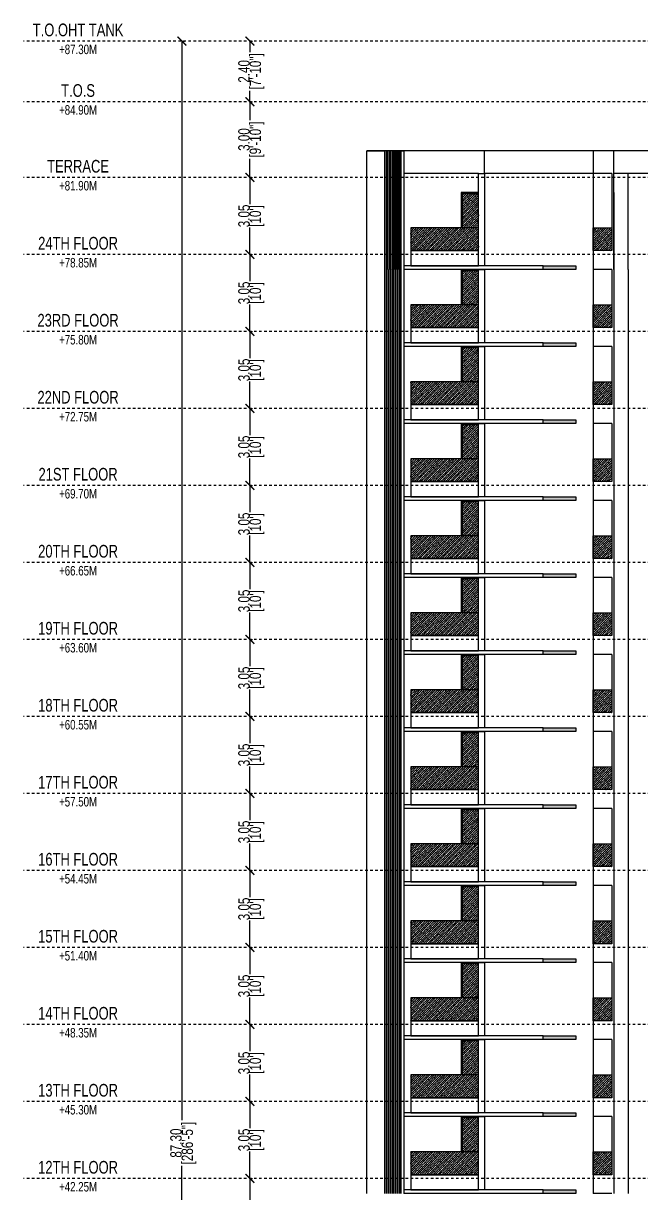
# Model space of a CAD drawing. Header units: metres. Extents: x 0 to 2611, y 0 to 3637.
# Drawn here: x 2499.73 to 2524.21, y 3257.61 to 3303.96 of the extents above; entities that cross this region are included whole.
import ezdxf

# ---------------------------------------------------------------- set-up
doc = ezdxf.new("R2010")
doc.units = ezdxf.units.M
doc.header["$LTSCALE"] = 0.1
doc.linetypes.add('ACAD_ISO04W100', pattern=[30, 24, -3, 0, -3])
for name, color, linetype in [('D-Outside text', 18, 'Continuous'), ('Dimensions', 8, 'Continuous'), ('Floor lvl', 250, 'ACAD_ISO04W100'), ('S- Slab hatch2', 161, 'Continuous'), ('S- Structure', 14, 'Continuous'), ('S-Ele2', 214, 'Continuous'), ('S-Ele3', 215, 'Continuous'), ('X-Lightest', 211, 'Continuous')]:
    doc.layers.add(name, color=color, linetype=linetype)
doc.layers.add('PLAN', color=7, linetype='Continuous', lineweight=40)
doc.styles.add('TEXT', font='swisscl.ttf')
doc.dimstyles.new('M & FT', dxfattribs={"dimtxt": 0.45, "dimasz": 0.35, "dimexe": 0.1, "dimexo": 0, "dimgap": 0, "dimtad": 0, "dimzin": 0, "dimdsep": 46, "dimtxsty": 'TEXT', "dimblk": 'ARCHTICK', "dimcen": 0.09, "dimclrd": 256, "dimclre": 256, "dimclrt": 256, "dimadec": 0, "dimazin": 0, "dimtfac": 1, "dimtofl": 0, "dimtmove": 1, "dimatfit": 3, "dimldrblk": 'OPEN90', "dimfxl": 1, "dimtolj": 1, "dimtzin": 0, "dimarcsym": 0})
pattern_1 = [(45, (0, -39.65), (-0.088388348, 0.088388348), []), (45, (0.08839, -39.65), (-0.088388348, 0.088388348), [0.15625, -0.03125, 0, -0.03125])]
pattern_2 = [(45, (466.8519, 2542.5641), (-0.088388348, 0.088388348), []), (45, (466.9403, 2542.5641), (-0.088388348, 0.088388348), [0.15625, -0.03125, 0, -0.03125])]

# ---------------------------------------------------------------- blocks, each defined once
blk = doc.blocks.new('SECTION ELE')
at = {"layer": 'S- Slab hatch2'}
h = blk.add_hatch(color=256, dxfattribs=at)
h.dxf.hatch_style = 1
h.paths.add_polyline_path([(2054.749, 712.141), (2053.461, 712.141), (2053.461, 711.991), (2054.749, 711.991)])
at = {"layer": 'S-Ele3'}
h = blk.add_hatch(dxfattribs=at)
h.set_pattern_fill('ANSI35', color=256, scale=0.5)
h.set_pattern_definition(pattern_1)
h.paths.add_polyline_path([(2050.897, 714.991), (2050.259, 714.991), (2050.259, 713.641), (2050.897, 713.641)])
h = blk.add_hatch(dxfattribs=at)
h.set_pattern_fill('ANSI35', color=256, scale=0.5)
h.set_pattern_definition(pattern_1)
h.paths.add_polyline_path([(2050.897, 713.641), (2048.214, 713.641), (2048.214, 712.741), (2050.897, 712.741)])
h = blk.add_hatch(dxfattribs=at)
h.set_pattern_fill('ANSI35', color=256, scale=0.5)
h.set_pattern_definition(pattern_1)
h.paths.add_polyline_path([(2056.175, 713.641), (2055.44, 713.641), (2055.44, 712.741), (2056.175, 712.741)])
at = {"layer": 'X-Lightest'}
h = blk.add_hatch(dxfattribs=at)
h.set_pattern_fill('ANSI32', color=256, scale=0.25, angle=45)
h.set_pattern_definition([(90, (-0.0177, -39.65), (-0.09375, 0), []), (90, (0.01355, -39.61875), (-0.09375, 0), [])])
h.paths.add_polyline_path([(2047.836, 711.991), (2047.251, 711.991), (2047.251, 715.041), (2047.836, 715.041)])
at = {"layer": 'S- Structure', "elevation": 0}
blk.add_lwpolyline([(2053.461, 712.141), (2054.749, 712.141), (2054.749, 711.991), (2053.461, 711.991)], close=True, dxfattribs=at)
at = {"layer": 'S-Ele2'}
for points in [[(2046.473, 711.991), (2046.473, 715.041)], [(2047.174, 715.041), (2047.174, 711.991)], [(2047.251, 711.991), (2047.251, 715.041)], [(2047.836, 711.991), (2047.836, 715.041)], [(2047.937, 715.041), (2047.937, 711.991)], [(2050.897, 715.041), (2050.209, 715.041), (2050.209, 713.641)], [(2050.897, 714.991), (2050.259, 714.991), (2050.259, 713.641)]]:
    blk.add_lwpolyline(points, dxfattribs=at)
for points in [[(2050.897, 715.041), (2051.134, 715.041), (2051.134, 712.141), (2050.897, 712.141)], [(2050.897, 713.641), (2048.214, 713.641), (2048.214, 712.741), (2050.897, 712.741)], [(2055.44, 713.641), (2056.175, 713.641), (2056.175, 712.741), (2055.44, 712.741)], [(2050.897, 712.741), (2048.214, 712.741), (2048.214, 712.141), (2050.897, 712.141)]]:
    blk.add_lwpolyline(points, close=True, dxfattribs=at)
at = {"layer": 'S-Ele2', "elevation": 0}
for points in [[(2055.44, 715.041), (2055.44, 711.991)], [(2056.175, 715.041), (2056.175, 712.741)], [(2056.255, 715.041), (2056.255, 711.991)], [(2056.823, 715.041), (2056.823, 711.991)], [(2053.461, 712.141), (2047.937, 712.141)], [(2053.461, 711.991), (2047.937, 711.991)], [(2056.175, 711.991), (2055.44, 711.991)]]:
    blk.add_lwpolyline(points, dxfattribs=at)
blk = doc.blocks.new('_ArchTick')
at = {"color": 0, "linetype": 'ByBlock', "const_width": 0.15}
blk.add_lwpolyline([(-0.5, -0.5), (0.5, 0.5)], dxfattribs=at)
blk = doc.blocks.new('*D401')
at = {"layer": 'Defpoints', "color": 0, "transparency": 16777216}
for p in [(2506.003, 3303.256), (2506.003, 3215.956), (2506.017, 3215.956)]:
    blk.add_point(p, dxfattribs=at)
at = {"layer": 'Dimensions', "lineweight": -2, "transparency": 16777216}
for p, q in [((2506.003, 3303.256), (2506.103, 3303.256)), ((2506.003, 3303.256), (2506.003, 3260.511)), ((2506.003, 3215.956), (2506.003, 3258.7)), ((2506.017, 3215.956), (2505.903, 3215.956))]:
    blk.add_line(p, q, dxfattribs=at)
at = {"layer": 'Dimensions', "lineweight": -2, "transparency": 16777216, "xscale": 0.35, "yscale": 0.35, "zscale": 0.35}
for p, rotation in [((2506.003, 3303.256), 90), ((2506.003, 3215.956), 270)]:
    blk.add_blockref('_ArchTick', p, dxfattribs=dict(at, rotation=rotation))
at = {"layer": 'Dimensions', "transparency": 16777216, "char_height": 0.45, "attachment_point": 5, "rotation": 90, "style": 'TEXT'}
for s, insert in [('\\A1;[286\'-5"]', (2506.286, 3259.606)), ('\\A1;87.30', (2505.772, 3259.606))]:
    blk.add_mtext(s, dxfattribs=dict(at, insert=insert))
blk = doc.blocks.new('_Open90')
at = {"layer": 'PLAN', "color": 0, "lineweight": -2}
for p, q in [((0, 0), (-1, 0)), ((-0.5, 0.5), (0, 0)), ((0, 0), (-0.5, -0.5))]:
    blk.add_line(p, q, dxfattribs=at)
blk = doc.blocks.new('*D414')
at = {"layer": 'Defpoints', "color": 0, "transparency": 16777216}
for p in [(2508.695, 3258.206), (2508.695, 3258.206), (2508.695, 3255.156)]:
    blk.add_point(p, dxfattribs=at)
at = {"layer": 'Dimensions', "lineweight": -2, "transparency": 16777216}
for p, q in [((2508.695, 3258.206), (2508.795, 3258.206)), ((2508.695, 3258.206), (2508.695, 3257.144)), ((2508.695, 3255.156), (2508.695, 3256.217)), ((2508.695, 3255.156), (2508.795, 3255.156))]:
    blk.add_line(p, q, dxfattribs=at)
at = {"layer": 'Dimensions', "lineweight": -2, "transparency": 16777216, "xscale": 0.35, "yscale": 0.35, "zscale": 0.35}
for p, rotation in [((2508.695, 3258.206), 90), ((2508.695, 3255.156), 270)]:
    blk.add_blockref('_ArchTick', p, dxfattribs=dict(at, rotation=rotation))
at = {"layer": 'Dimensions', "transparency": 16777216, "char_height": 0.45, "attachment_point": 5, "rotation": 90, "style": 'TEXT'}
for s, insert in [('\\A1;3.05', (2508.465, 3256.681)), ("\\A1;[10']", (2508.979, 3256.681))]:
    blk.add_mtext(s, dxfattribs=dict(at, insert=insert))
blk = doc.blocks.new('*D415')
at = {"layer": 'Defpoints', "color": 0, "transparency": 16777216}
for p in [(2508.695, 3261.256), (2508.695, 3261.256), (2508.695, 3258.206)]:
    blk.add_point(p, dxfattribs=at)
at = {"layer": 'Dimensions', "lineweight": -2, "transparency": 16777216}
for p, q in [((2508.695, 3261.256), (2508.795, 3261.256)), ((2508.695, 3261.256), (2508.695, 3260.194)), ((2508.695, 3258.206), (2508.695, 3259.267)), ((2508.695, 3258.206), (2508.795, 3258.206))]:
    blk.add_line(p, q, dxfattribs=at)
at = {"layer": 'Dimensions', "lineweight": -2, "transparency": 16777216, "xscale": 0.35, "yscale": 0.35, "zscale": 0.35}
for p, rotation in [((2508.695, 3261.256), 90), ((2508.695, 3258.206), 270)]:
    blk.add_blockref('_ArchTick', p, dxfattribs=dict(at, rotation=rotation))
at = {"layer": 'Dimensions', "transparency": 16777216, "char_height": 0.45, "attachment_point": 5, "rotation": 90, "style": 'TEXT'}
for s, insert in [('\\A1;3.05', (2508.465, 3259.731)), ("\\A1;[10']", (2508.979, 3259.731))]:
    blk.add_mtext(s, dxfattribs=dict(at, insert=insert))
blk = doc.blocks.new('*D416')
at = {"layer": 'Defpoints', "color": 0, "transparency": 16777216}
for p in [(2508.695, 3264.306), (2508.695, 3264.306), (2508.695, 3261.256)]:
    blk.add_point(p, dxfattribs=at)
at = {"layer": 'Dimensions', "lineweight": -2, "transparency": 16777216}
for p, q in [((2508.695, 3264.306), (2508.795, 3264.306)), ((2508.695, 3264.306), (2508.695, 3263.244)), ((2508.695, 3261.256), (2508.695, 3262.317)), ((2508.695, 3261.256), (2508.795, 3261.256))]:
    blk.add_line(p, q, dxfattribs=at)
at = {"layer": 'Dimensions', "lineweight": -2, "transparency": 16777216, "xscale": 0.35, "yscale": 0.35, "zscale": 0.35}
for p, rotation in [((2508.695, 3264.306), 90), ((2508.695, 3261.256), 270)]:
    blk.add_blockref('_ArchTick', p, dxfattribs=dict(at, rotation=rotation))
at = {"layer": 'Dimensions', "transparency": 16777216, "char_height": 0.45, "attachment_point": 5, "rotation": 90, "style": 'TEXT'}
for s, insert in [('\\A1;3.05', (2508.465, 3262.781)), ("\\A1;[10']", (2508.979, 3262.781))]:
    blk.add_mtext(s, dxfattribs=dict(at, insert=insert))
blk = doc.blocks.new('*D417')
at = {"layer": 'Defpoints', "color": 0, "transparency": 16777216}
for p in [(2508.695, 3267.356), (2508.695, 3267.356), (2508.695, 3264.306)]:
    blk.add_point(p, dxfattribs=at)
at = {"layer": 'Dimensions', "lineweight": -2, "transparency": 16777216}
for p, q in [((2508.695, 3267.356), (2508.795, 3267.356)), ((2508.695, 3267.356), (2508.695, 3266.294)), ((2508.695, 3264.306), (2508.695, 3265.367)), ((2508.695, 3264.306), (2508.795, 3264.306))]:
    blk.add_line(p, q, dxfattribs=at)
at = {"layer": 'Dimensions', "lineweight": -2, "transparency": 16777216, "xscale": 0.35, "yscale": 0.35, "zscale": 0.35}
for p, rotation in [((2508.695, 3267.356), 90), ((2508.695, 3264.306), 270)]:
    blk.add_blockref('_ArchTick', p, dxfattribs=dict(at, rotation=rotation))
at = {"layer": 'Dimensions', "transparency": 16777216, "char_height": 0.45, "attachment_point": 5, "rotation": 90, "style": 'TEXT'}
for s, insert in [('\\A1;3.05', (2508.465, 3265.831)), ("\\A1;[10']", (2508.979, 3265.831))]:
    blk.add_mtext(s, dxfattribs=dict(at, insert=insert))
blk = doc.blocks.new('*D389')
at = {"layer": 'Defpoints', "color": 0, "transparency": 16777216}
for p in [(2508.695, 3270.406), (2508.695, 3270.406), (2508.695, 3267.356)]:
    blk.add_point(p, dxfattribs=at)
at = {"layer": 'Dimensions', "lineweight": -2, "transparency": 16777216}
for p, q in [((2508.695, 3270.406), (2508.795, 3270.406)), ((2508.695, 3270.406), (2508.695, 3269.344)), ((2508.695, 3267.356), (2508.695, 3268.417)), ((2508.695, 3267.356), (2508.795, 3267.356))]:
    blk.add_line(p, q, dxfattribs=at)
at = {"layer": 'Dimensions', "lineweight": -2, "transparency": 16777216, "xscale": 0.35, "yscale": 0.35, "zscale": 0.35}
for p, rotation in [((2508.695, 3270.406), 90), ((2508.695, 3267.356), 270)]:
    blk.add_blockref('_ArchTick', p, dxfattribs=dict(at, rotation=rotation))
at = {"layer": 'Dimensions', "transparency": 16777216, "char_height": 0.45, "attachment_point": 5, "rotation": 90, "style": 'TEXT'}
for s, insert in [('\\A1;3.05', (2508.465, 3268.881)), ("\\A1;[10']", (2508.979, 3268.881))]:
    blk.add_mtext(s, dxfattribs=dict(at, insert=insert))
blk = doc.blocks.new('*D390')
at = {"layer": 'Defpoints', "color": 0, "transparency": 16777216}
for p in [(2508.695, 3273.456), (2508.695, 3273.456), (2508.695, 3270.406)]:
    blk.add_point(p, dxfattribs=at)
at = {"layer": 'Dimensions', "lineweight": -2, "transparency": 16777216}
for p, q in [((2508.695, 3273.456), (2508.795, 3273.456)), ((2508.695, 3273.456), (2508.695, 3272.394)), ((2508.695, 3270.406), (2508.695, 3271.467)), ((2508.695, 3270.406), (2508.795, 3270.406))]:
    blk.add_line(p, q, dxfattribs=at)
at = {"layer": 'Dimensions', "lineweight": -2, "transparency": 16777216, "xscale": 0.35, "yscale": 0.35, "zscale": 0.35}
for p, rotation in [((2508.695, 3273.456), 90), ((2508.695, 3270.406), 270)]:
    blk.add_blockref('_ArchTick', p, dxfattribs=dict(at, rotation=rotation))
at = {"layer": 'Dimensions', "transparency": 16777216, "char_height": 0.45, "attachment_point": 5, "rotation": 90, "style": 'TEXT'}
for s, insert in [('\\A1;3.05', (2508.465, 3271.931)), ("\\A1;[10']", (2508.979, 3271.931))]:
    blk.add_mtext(s, dxfattribs=dict(at, insert=insert))
blk = doc.blocks.new('*D391')
at = {"layer": 'Defpoints', "color": 0, "transparency": 16777216}
for p in [(2508.695, 3276.506), (2508.695, 3276.506), (2508.695, 3273.456)]:
    blk.add_point(p, dxfattribs=at)
at = {"layer": 'Dimensions', "lineweight": -2, "transparency": 16777216}
for p, q in [((2508.695, 3276.506), (2508.795, 3276.506)), ((2508.695, 3276.506), (2508.695, 3275.444)), ((2508.695, 3273.456), (2508.695, 3274.517)), ((2508.695, 3273.456), (2508.795, 3273.456))]:
    blk.add_line(p, q, dxfattribs=at)
at = {"layer": 'Dimensions', "lineweight": -2, "transparency": 16777216, "xscale": 0.35, "yscale": 0.35, "zscale": 0.35}
for p, rotation in [((2508.695, 3276.506), 90), ((2508.695, 3273.456), 270)]:
    blk.add_blockref('_ArchTick', p, dxfattribs=dict(at, rotation=rotation))
at = {"layer": 'Dimensions', "transparency": 16777216, "char_height": 0.45, "attachment_point": 5, "rotation": 90, "style": 'TEXT'}
for s, insert in [('\\A1;3.05', (2508.465, 3274.981)), ("\\A1;[10']", (2508.979, 3274.981))]:
    blk.add_mtext(s, dxfattribs=dict(at, insert=insert))
blk = doc.blocks.new('*D392')
at = {"layer": 'Defpoints', "color": 0, "transparency": 16777216}
for p in [(2508.695, 3279.556), (2508.695, 3279.556), (2508.695, 3276.506)]:
    blk.add_point(p, dxfattribs=at)
at = {"layer": 'Dimensions', "lineweight": -2, "transparency": 16777216}
for p, q in [((2508.695, 3279.556), (2508.795, 3279.556)), ((2508.695, 3279.556), (2508.695, 3278.494)), ((2508.695, 3276.506), (2508.695, 3277.567)), ((2508.695, 3276.506), (2508.795, 3276.506))]:
    blk.add_line(p, q, dxfattribs=at)
at = {"layer": 'Dimensions', "lineweight": -2, "transparency": 16777216, "xscale": 0.35, "yscale": 0.35, "zscale": 0.35}
for p, rotation in [((2508.695, 3279.556), 90), ((2508.695, 3276.506), 270)]:
    blk.add_blockref('_ArchTick', p, dxfattribs=dict(at, rotation=rotation))
at = {"layer": 'Dimensions', "transparency": 16777216, "char_height": 0.45, "attachment_point": 5, "rotation": 90, "style": 'TEXT'}
for s, insert in [('\\A1;3.05', (2508.465, 3278.031)), ("\\A1;[10']", (2508.979, 3278.031))]:
    blk.add_mtext(s, dxfattribs=dict(at, insert=insert))
blk = doc.blocks.new('*D393')
at = {"layer": 'Defpoints', "color": 0, "transparency": 16777216}
for p in [(2508.695, 3282.606), (2508.695, 3282.606), (2508.695, 3279.556)]:
    blk.add_point(p, dxfattribs=at)
at = {"layer": 'Dimensions', "lineweight": -2, "transparency": 16777216}
for p, q in [((2508.695, 3282.606), (2508.795, 3282.606)), ((2508.695, 3282.606), (2508.695, 3281.544)), ((2508.695, 3279.556), (2508.695, 3280.617)), ((2508.695, 3279.556), (2508.795, 3279.556))]:
    blk.add_line(p, q, dxfattribs=at)
at = {"layer": 'Dimensions', "lineweight": -2, "transparency": 16777216, "xscale": 0.35, "yscale": 0.35, "zscale": 0.35}
for p, rotation in [((2508.695, 3282.606), 90), ((2508.695, 3279.556), 270)]:
    blk.add_blockref('_ArchTick', p, dxfattribs=dict(at, rotation=rotation))
at = {"layer": 'Dimensions', "transparency": 16777216, "char_height": 0.45, "attachment_point": 5, "rotation": 90, "style": 'TEXT'}
for s, insert in [('\\A1;3.05', (2508.465, 3281.081)), ("\\A1;[10']", (2508.979, 3281.081))]:
    blk.add_mtext(s, dxfattribs=dict(at, insert=insert))
blk = doc.blocks.new('*D394')
at = {"layer": 'Defpoints', "color": 0, "transparency": 16777216}
for p in [(2508.695, 3285.656), (2508.695, 3285.656), (2508.695, 3282.606)]:
    blk.add_point(p, dxfattribs=at)
at = {"layer": 'Dimensions', "lineweight": -2, "transparency": 16777216}
for p, q in [((2508.695, 3285.656), (2508.795, 3285.656)), ((2508.695, 3285.656), (2508.695, 3284.594)), ((2508.695, 3282.606), (2508.695, 3283.667)), ((2508.695, 3282.606), (2508.795, 3282.606))]:
    blk.add_line(p, q, dxfattribs=at)
at = {"layer": 'Dimensions', "lineweight": -2, "transparency": 16777216, "xscale": 0.35, "yscale": 0.35, "zscale": 0.35}
for p, rotation in [((2508.695, 3285.656), 90), ((2508.695, 3282.606), 270)]:
    blk.add_blockref('_ArchTick', p, dxfattribs=dict(at, rotation=rotation))
at = {"layer": 'Dimensions', "transparency": 16777216, "char_height": 0.45, "attachment_point": 5, "rotation": 90, "style": 'TEXT'}
for s, insert in [('\\A1;3.05', (2508.465, 3284.131)), ("\\A1;[10']", (2508.979, 3284.131))]:
    blk.add_mtext(s, dxfattribs=dict(at, insert=insert))
blk = doc.blocks.new('*D395')
at = {"layer": 'Defpoints', "color": 0, "transparency": 16777216}
for p in [(2508.695, 3288.706), (2508.695, 3288.706), (2508.695, 3285.656)]:
    blk.add_point(p, dxfattribs=at)
at = {"layer": 'Dimensions', "lineweight": -2, "transparency": 16777216}
for p, q in [((2508.695, 3288.706), (2508.795, 3288.706)), ((2508.695, 3288.706), (2508.695, 3287.644)), ((2508.695, 3285.656), (2508.695, 3286.717)), ((2508.695, 3285.656), (2508.795, 3285.656))]:
    blk.add_line(p, q, dxfattribs=at)
at = {"layer": 'Dimensions', "lineweight": -2, "transparency": 16777216, "xscale": 0.35, "yscale": 0.35, "zscale": 0.35}
for p, rotation in [((2508.695, 3288.706), 90), ((2508.695, 3285.656), 270)]:
    blk.add_blockref('_ArchTick', p, dxfattribs=dict(at, rotation=rotation))
at = {"layer": 'Dimensions', "transparency": 16777216, "char_height": 0.45, "attachment_point": 5, "rotation": 90, "style": 'TEXT'}
for s, insert in [('\\A1;3.05', (2508.465, 3287.181)), ("\\A1;[10']", (2508.979, 3287.181))]:
    blk.add_mtext(s, dxfattribs=dict(at, insert=insert))
blk = doc.blocks.new('*D396')
at = {"layer": 'Defpoints', "color": 0, "transparency": 16777216}
for p in [(2508.695, 3291.756), (2508.695, 3291.756), (2508.695, 3288.706)]:
    blk.add_point(p, dxfattribs=at)
at = {"layer": 'Dimensions', "lineweight": -2, "transparency": 16777216}
for p, q in [((2508.695, 3291.756), (2508.795, 3291.756)), ((2508.695, 3291.756), (2508.695, 3290.694)), ((2508.695, 3288.706), (2508.695, 3289.767)), ((2508.695, 3288.706), (2508.795, 3288.706))]:
    blk.add_line(p, q, dxfattribs=at)
at = {"layer": 'Dimensions', "lineweight": -2, "transparency": 16777216, "xscale": 0.35, "yscale": 0.35, "zscale": 0.35}
for p, rotation in [((2508.695, 3291.756), 90), ((2508.695, 3288.706), 270)]:
    blk.add_blockref('_ArchTick', p, dxfattribs=dict(at, rotation=rotation))
at = {"layer": 'Dimensions', "transparency": 16777216, "char_height": 0.45, "attachment_point": 5, "rotation": 90, "style": 'TEXT'}
for s, insert in [('\\A1;3.05', (2508.465, 3290.231)), ("\\A1;[10']", (2508.979, 3290.231))]:
    blk.add_mtext(s, dxfattribs=dict(at, insert=insert))
blk = doc.blocks.new('*D397')
at = {"layer": 'Defpoints', "color": 0, "transparency": 16777216}
for p in [(2508.695, 3294.806), (2508.695, 3294.806), (2508.695, 3291.756)]:
    blk.add_point(p, dxfattribs=at)
at = {"layer": 'Dimensions', "lineweight": -2, "transparency": 16777216}
for p, q in [((2508.695, 3294.806), (2508.795, 3294.806)), ((2508.695, 3294.806), (2508.695, 3293.744)), ((2508.695, 3291.756), (2508.695, 3292.817)), ((2508.695, 3291.756), (2508.795, 3291.756))]:
    blk.add_line(p, q, dxfattribs=at)
at = {"layer": 'Dimensions', "lineweight": -2, "transparency": 16777216, "xscale": 0.35, "yscale": 0.35, "zscale": 0.35}
for p, rotation in [((2508.695, 3294.806), 90), ((2508.695, 3291.756), 270)]:
    blk.add_blockref('_ArchTick', p, dxfattribs=dict(at, rotation=rotation))
at = {"layer": 'Dimensions', "transparency": 16777216, "char_height": 0.45, "attachment_point": 5, "rotation": 90, "style": 'TEXT'}
for s, insert in [('\\A1;3.05', (2508.465, 3293.281)), ("\\A1;[10']", (2508.979, 3293.281))]:
    blk.add_mtext(s, dxfattribs=dict(at, insert=insert))
blk = doc.blocks.new('*D398')
at = {"layer": 'Defpoints', "color": 0, "transparency": 16777216}
for p in [(2508.695, 3297.856), (2508.695, 3297.856), (2508.695, 3294.806)]:
    blk.add_point(p, dxfattribs=at)
at = {"layer": 'Dimensions', "lineweight": -2, "transparency": 16777216}
for p, q in [((2508.695, 3297.856), (2508.795, 3297.856)), ((2508.695, 3297.856), (2508.695, 3296.794)), ((2508.695, 3294.806), (2508.695, 3295.867)), ((2508.695, 3294.806), (2508.795, 3294.806))]:
    blk.add_line(p, q, dxfattribs=at)
at = {"layer": 'Dimensions', "lineweight": -2, "transparency": 16777216, "xscale": 0.35, "yscale": 0.35, "zscale": 0.35}
for p, rotation in [((2508.695, 3297.856), 90), ((2508.695, 3294.806), 270)]:
    blk.add_blockref('_ArchTick', p, dxfattribs=dict(at, rotation=rotation))
at = {"layer": 'Dimensions', "transparency": 16777216, "char_height": 0.45, "attachment_point": 5, "rotation": 90, "style": 'TEXT'}
for s, insert in [('\\A1;3.05', (2508.465, 3296.331)), ("\\A1;[10']", (2508.979, 3296.331))]:
    blk.add_mtext(s, dxfattribs=dict(at, insert=insert))
blk = doc.blocks.new('*D399')
at = {"layer": 'Defpoints', "color": 0, "transparency": 16777216}
for p in [(2508.695, 3300.856), (2508.695, 3300.856), (2508.695, 3297.856)]:
    blk.add_point(p, dxfattribs=at)
at = {"layer": 'Dimensions', "lineweight": -2, "transparency": 16777216}
for p, q in [((2508.695, 3300.856), (2508.795, 3300.856)), ((2508.695, 3300.856), (2508.695, 3300.12)), ((2508.695, 3297.856), (2508.695, 3298.591)), ((2508.695, 3297.856), (2508.795, 3297.856))]:
    blk.add_line(p, q, dxfattribs=at)
at = {"layer": 'Dimensions', "lineweight": -2, "transparency": 16777216, "xscale": 0.35, "yscale": 0.35, "zscale": 0.35}
for p, rotation in [((2508.695, 3300.856), 90), ((2508.695, 3297.856), 270)]:
    blk.add_blockref('_ArchTick', p, dxfattribs=dict(at, rotation=rotation))
at = {"layer": 'Dimensions', "transparency": 16777216, "char_height": 0.45, "attachment_point": 5, "rotation": 90, "style": 'TEXT'}
for s, insert in [('\\A1;3.00', (2508.465, 3299.356)), ('\\A1;[9\'-10"]', (2508.979, 3299.356))]:
    blk.add_mtext(s, dxfattribs=dict(at, insert=insert))
blk = doc.blocks.new('*D400')
at = {"layer": 'Defpoints', "color": 0, "transparency": 16777216}
for p in [(2508.695, 3303.256), (2508.695, 3303.256), (2508.695, 3300.856)]:
    blk.add_point(p, dxfattribs=at)
at = {"layer": 'Dimensions', "lineweight": -2, "transparency": 16777216}
for p, q in [((2508.695, 3303.256), (2508.795, 3303.256)), ((2508.695, 3303.256), (2508.695, 3302.82)), ((2508.695, 3300.856), (2508.695, 3301.291)), ((2508.695, 3300.856), (2508.795, 3300.856))]:
    blk.add_line(p, q, dxfattribs=at)
at = {"layer": 'Dimensions', "lineweight": -2, "transparency": 16777216, "xscale": 0.35, "yscale": 0.35, "zscale": 0.35}
for p, rotation in [((2508.695, 3303.256), 90), ((2508.695, 3300.856), 270)]:
    blk.add_blockref('_ArchTick', p, dxfattribs=dict(at, rotation=rotation))
at = {"layer": 'Dimensions', "transparency": 16777216, "char_height": 0.45, "attachment_point": 5, "rotation": 90, "style": 'TEXT'}
for s, insert in [('\\A1;2.40', (2508.465, 3302.056)), ('\\A1;[7\'-10"]', (2508.979, 3302.056))]:
    blk.add_mtext(s, dxfattribs=dict(at, insert=insert))

msp = doc.modelspace()

# ---------------------------------------------------------------- hatches: boundary and pattern name
at = {"layer": 'S- Slab hatch2'}
h = msp.add_hatch(color=256, dxfattribs=at)
h.dxf.hatch_style = 1
h.paths.add_polyline_path([(2521.601, 3294.206), (2521.601, 3294.356), (2520.313, 3294.356), (2520.313, 3294.206)])
at = {"layer": 'S-Ele3'}
h = msp.add_hatch(dxfattribs=at)
h.set_pattern_fill('ANSI35', color=256, scale=0.5)
h.set_pattern_definition(pattern_2)
h.paths.add_polyline_path([(2517.11, 3295.856), (2517.749, 3295.856), (2517.749, 3297.206), (2517.11, 3297.206)])
h = msp.add_hatch(dxfattribs=at)
h.set_pattern_fill('ANSI35', color=256, scale=0.5)
h.set_pattern_definition(pattern_2)
h.paths.add_polyline_path([(2517.749, 3295.856), (2515.066, 3295.856), (2515.066, 3294.956), (2517.749, 3294.956)])
h = msp.add_hatch(dxfattribs=at)
h.set_pattern_fill('ANSI35', color=256, scale=0.5)
h.set_pattern_definition(pattern_2)
h.paths.add_polyline_path([(2523.027, 3295.856), (2522.292, 3295.856), (2522.292, 3294.956), (2523.027, 3294.956)])
at = {"layer": 'X-Lightest'}
h = msp.add_hatch(dxfattribs=at)
h.set_pattern_fill('ANSI32', color=256, scale=0.25, angle=45)
h.set_pattern_definition([(90, (466.83423, 2512.0641), (-0.09375, 0), []), (90, (466.86548, 2512.09535), (-0.09375, 0), [])])
h.paths.add_polyline_path([(2514.688, 3294.206), (2514.102, 3294.206), (2514.102, 3298.906), (2514.688, 3298.906)])

# ---------------------------------------------------------------- linework, layer by layer
at = {"layer": 'Floor lvl', "ltscale": 0.03, "elevation": 0}
for points in [[(2558.563, 3303.256), (2499.726, 3303.256)], [(2558.563, 3300.856), (2499.726, 3300.856)], [(2558.563, 3297.856), (2499.726, 3297.856)], [(2558.563, 3294.806), (2499.726, 3294.806)], [(2558.563, 3291.756), (2499.726, 3291.756)], [(2558.563, 3288.706), (2499.726, 3288.706)], [(2558.563, 3285.656), (2499.726, 3285.656)], [(2558.563, 3282.606), (2499.726, 3282.606)], [(2558.563, 3279.556), (2499.726, 3279.556)], [(2558.563, 3276.506), (2499.726, 3276.506)], [(2558.563, 3273.456), (2499.726, 3273.456)], [(2558.563, 3270.406), (2499.726, 3270.406)], [(2558.563, 3267.356), (2499.726, 3267.356)], [(2558.563, 3264.306), (2499.726, 3264.306)], [(2558.563, 3261.256), (2499.726, 3261.256)], [(2558.563, 3258.206), (2499.726, 3258.206)]]:
    msp.add_lwpolyline(points, dxfattribs=at)
at = {"layer": 'S- Structure', "elevation": 0}
msp.add_lwpolyline([(2520.313, 3294.356), (2521.601, 3294.356), (2521.601, 3294.206), (2520.313, 3294.206)], close=True, dxfattribs=at)
at = {"layer": 'S-Ele2', "elevation": 0}
for points in [[(2524.748, 3298.906), (2513.324, 3298.906)], [(2513.324, 3294.206), (2513.324, 3298.906), (2514.026, 3298.906)], [(2514.102, 3294.206), (2514.102, 3298.906), (2514.026, 3298.906), (2514.026, 3294.206)], [(2514.688, 3294.206), (2514.688, 3298.906), (2514.789, 3298.906), (2514.789, 3294.206)], [(2517.986, 3298.006), (2517.986, 3298.906)], [(2522.292, 3298.906), (2522.292, 3294.206)], [(2523.107, 3298.006), (2523.107, 3298.906)], [(2517.749, 3298.006), (2514.789, 3298.006)], [(2523.027, 3298.006), (2517.986, 3298.006)], [(2523.027, 3298.006), (2523.027, 3294.956)], [(2523.107, 3294.206), (2523.107, 3298.006)], [(2524.748, 3298.006), (2523.107, 3298.006)], [(2523.675, 3294.206), (2523.675, 3298.006)], [(2517.749, 3297.256), (2517.06, 3297.256), (2517.06, 3295.856)], [(2517.749, 3297.206), (2517.11, 3297.206), (2517.11, 3295.856)], [(2522.292, 3297.256), (2522.292, 3294.206)], [(2523.027, 3297.256), (2523.027, 3294.956)], [(2523.107, 3297.256), (2523.107, 3294.206)], [(2520.313, 3294.356), (2514.789, 3294.356)], [(2520.313, 3294.206), (2514.789, 3294.206)], [(2523.027, 3294.206), (2522.292, 3294.206)]]:
    msp.add_lwpolyline(points, dxfattribs=at)
for points in [[(2517.749, 3298.006), (2517.986, 3298.006), (2517.986, 3294.356), (2517.749, 3294.356)], [(2517.749, 3298.006), (2517.986, 3298.006), (2517.986, 3294.356), (2517.749, 3294.356)], [(2517.749, 3295.856), (2515.066, 3295.856), (2515.066, 3294.956), (2517.749, 3294.956)], [(2522.292, 3295.856), (2523.027, 3295.856), (2523.027, 3294.956), (2522.292, 3294.956)], [(2517.749, 3294.956), (2515.066, 3294.956), (2515.066, 3294.356), (2517.749, 3294.356)]]:
    msp.add_lwpolyline(points, close=True, dxfattribs=at)

# ---------------------------------------------------------------- block references
at = {"color": 1}
for p in [(466.852, 2579.164, 0), (466.852, 2576.114, 0), (466.852, 2573.064, 0), (466.852, 2570.014, 0), (466.852, 2566.964, 0), (466.852, 2563.914, 0), (466.852, 2560.864, 0), (466.852, 2557.814, 0), (466.852, 2554.764, 0), (466.852, 2551.714, 0), (466.852, 2548.664, 0), (466.852, 2545.614, 0)]:
    msp.add_blockref('SECTION ELE', p, dxfattribs=at)

# ---------------------------------------------------------------- texts
at = {"layer": 'D-Outside text', "char_height": 0.5, "width": 9.01759, "attachment_point": 5, "style": 'TEXT'}
for s, insert in [('T.O.OHT TANK\\P{\\H0.75x;+87.30M\\P}', (2501.892, 3303.342, 0)), ('T.O.S\\P{\\H0.75x;+84.90M\\P}', (2501.892, 3300.942, 0)), ('TERRACE\\P{\\H0.75x;+81.90M\\P}', (2501.892, 3297.942, 0)), ('24TH FLOOR\\P{\\H0.75x;+78.85M\\P}', (2501.892, 3294.892, 0)), ('23RD FLOOR\\P{\\H0.75x;+75.80M\\P}', (2501.892, 3291.842, 0)), ('22ND FLOOR\\P{\\H0.75x;+72.75M\\P}', (2501.892, 3288.792, 0)), ('21ST FLOOR\\P{\\H0.75x;+69.70M\\P}', (2501.892, 3285.742, 0)), ('20TH FLOOR\\P{\\H0.75x;+66.65M\\P}', (2501.892, 3282.692, 0)), ('19TH FLOOR\\P{\\H0.75x;+63.60M\\P}', (2501.892, 3279.642, 0)), ('18TH FLOOR\\P{\\H0.75x;+60.55M\\P}', (2501.892, 3276.592, 0)), ('17TH FLOOR\\P{\\H0.75x;+57.50M\\P}', (2501.892, 3273.542, 0)), ('16TH FLOOR\\P{\\H0.75x;+54.45M\\P}', (2501.892, 3270.492, 0)), ('15TH FLOOR\\P{\\H0.75x;+51.40M\\P}', (2501.892, 3267.442, 0)), ('14TH FLOOR\\P{\\H0.75x;+48.35M\\P}', (2501.892, 3264.392, 0)), ('13TH FLOOR\\P{\\H0.75x;+45.30M\\P}', (2501.892, 3261.342, 0)), ('12TH FLOOR\\P{\\H0.75x;+42.25M\\P}', (2501.892, 3258.292, 0))]:
    msp.add_mtext(s, dxfattribs=dict(at, insert=insert))

# ---------------------------------------------------------------- dimensions: what is measured, and where the dimension line sits
at = {"layer": 'Dimensions'}
for base, p1, p2, picture, middle in [((2506.003, 3215.956, 0), (2506.003, 3303.256, 0), (2506.017, 3215.956, 0), '*D401', (2506.003, 3259.606, 0)), ((2508.695, 3303.256, 0), (2508.695, 3300.856, 0), (2508.695, 3303.256, 0), '*D400', (2508.695, 3302.056, 0)), ((2508.695, 3300.856, 0), (2508.695, 3297.856, 0), (2508.695, 3300.856, 0), '*D399', (2508.695, 3299.356, 0)), ((2508.695, 3297.856, 0), (2508.695, 3294.806, 0), (2508.695, 3297.856, 0), '*D398', (2508.695, 3296.331, 0)), ((2508.695, 3294.806, 0), (2508.695, 3291.756, 0), (2508.695, 3294.806, 0), '*D397', (2508.695, 3293.281, 0)), ((2508.695, 3291.756, 0), (2508.695, 3288.706, 0), (2508.695, 3291.756, 0), '*D396', (2508.695, 3290.231, 0)), ((2508.695, 3288.706, 0), (2508.695, 3285.656, 0), (2508.695, 3288.706, 0), '*D395', (2508.695, 3287.181, 0)), ((2508.695, 3285.656, 0), (2508.695, 3282.606, 0), (2508.695, 3285.656, 0), '*D394', (2508.695, 3284.131, 0)), ((2508.695, 3282.606, 0), (2508.695, 3279.556, 0), (2508.695, 3282.606, 0), '*D393', (2508.695, 3281.081, 0)), ((2508.695, 3279.556, 0), (2508.695, 3276.506, 0), (2508.695, 3279.556, 0), '*D392', (2508.695, 3278.031, 0)), ((2508.695, 3276.506, 0), (2508.695, 3273.456, 0), (2508.695, 3276.506, 0), '*D391', (2508.695, 3274.981, 0)), ((2508.695, 3273.456, 0), (2508.695, 3270.406, 0), (2508.695, 3273.456, 0), '*D390', (2508.695, 3271.931, 0)), ((2508.695, 3270.406, 0), (2508.695, 3267.356, 0), (2508.695, 3270.406, 0), '*D389', (2508.695, 3268.881, 0)), ((2508.695, 3267.356, 0), (2508.695, 3264.306, 0), (2508.695, 3267.356, 0), '*D417', (2508.695, 3265.831, 0)), ((2508.695, 3264.306, 0), (2508.695, 3261.256, 0), (2508.695, 3264.306, 0), '*D416', (2508.695, 3262.781, 0)), ((2508.695, 3261.256, 0), (2508.695, 3258.206, 0), (2508.695, 3261.256, 0), '*D415', (2508.695, 3259.731, 0)), ((2508.695, 3258.206, 0), (2508.695, 3255.156, 0), (2508.695, 3258.206, 0), '*D414', (2508.695, 3256.681, 0))]:
    dim = msp.add_linear_dim(base=base, p1=p1, p2=p2, angle=90, dimstyle='M & FT', override={"dimpost": '\\X'}, dxfattribs=at)
    dim.commit()
    dim.dimension.update_dxf_attribs({"geometry": picture, "text_midpoint": middle})

doc.saveas('drawing.dxf')
